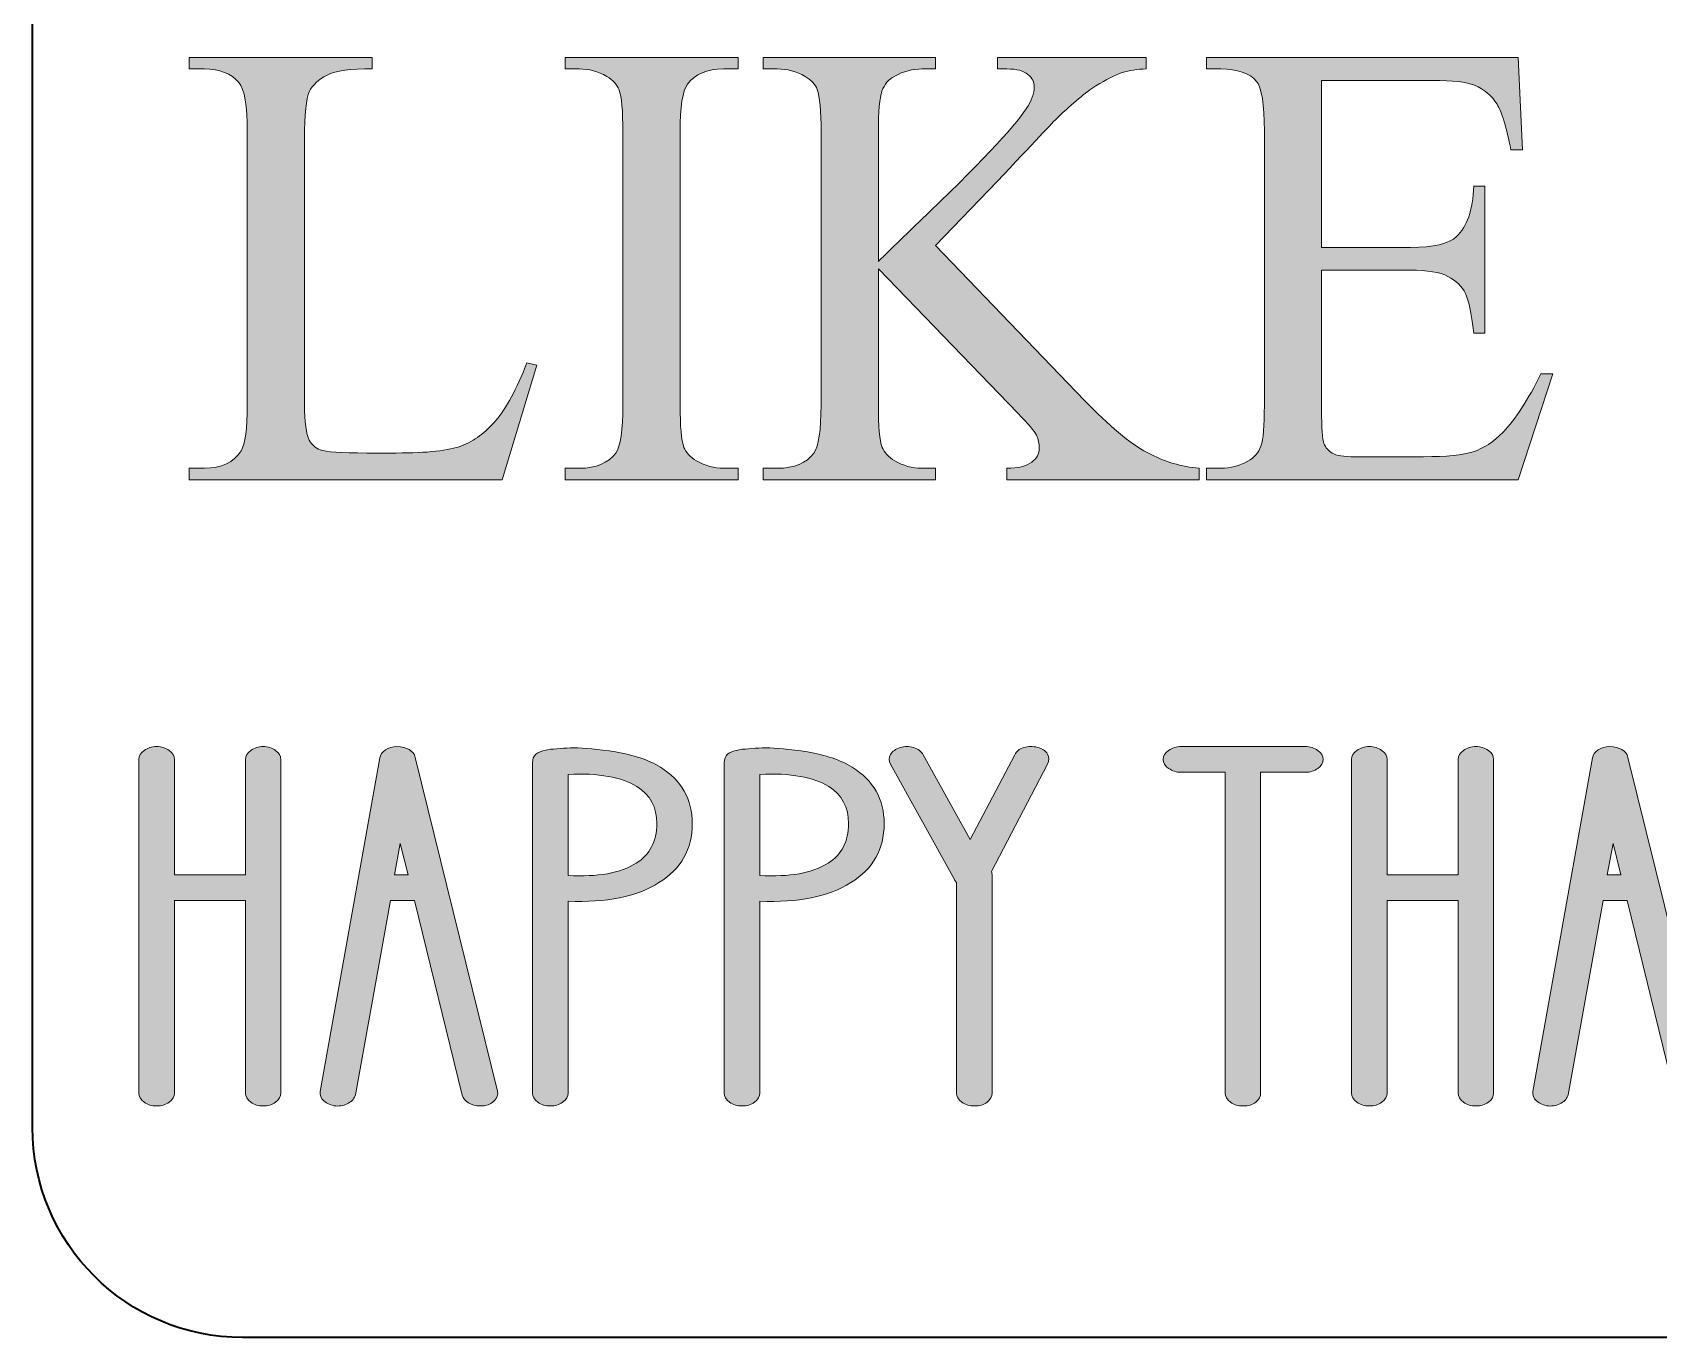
# Model space of a CAD drawing. Extents: x 64 to 886, y -1050 to 298.
# Drawn here: x 63.8 to 475.1, y -1050.5 to -720.6 of the extents above; entities that cross this region are included whole.
import ezdxf

# ---------------------------------------------------------------- set-up
doc = ezdxf.new("R2010")
doc.units = 0
doc.header["$MEASUREMENT"] = 0
doc.layers.add('Layer 1', color=7, linetype='Continuous', lineweight=0)

# ---------------------------------------------------------------- blocks, each defined once
blk = doc.blocks.new('Block_1')
at = {"layer": 'Layer 1', "true_color": 0x000000, "transparency": 33554687}
h = blk.add_hatch(color=18, dxfattribs=at)
h.dxf.hatch_style = 2
edge = h.paths.add_edge_path()
edge.add_spline(control_points=[(126.69, -904.35), (126.69, -904.35), (126.69, -988.72), (126.69, -988.72), (126.69, -989.58), (126.24, -990.34), (125.34, -990.99), (124.44, -991.64), (123.39, -991.96), (122.2, -991.96), (121, -991.96), (119.95, -991.64), (119.05, -990.99), (118.15, -990.34), (117.7, -989.58), (117.7, -988.72), (117.7, -988.72), (117.7, -940.05), (117.7, -940.05), (117.7, -940.05), (99.74, -940.05), (99.74, -940.05), (99.74, -940.05), (99.74, -988.72), (99.74, -988.72), (99.74, -989.58), (99.29, -990.34), (98.39, -990.99), (97.49, -991.64), (96.44, -991.96), (95.24, -991.96), (94.05, -991.96), (93, -991.64), (92.1, -990.99), (91.2, -990.34), (90.75, -989.58), (90.75, -988.72), (90.75, -988.72), (90.75, -904.35), (90.75, -904.35), (90.75, -903.49), (91.2, -902.73), (92.1, -902.08), (93, -901.43), (94.05, -901.11), (95.24, -901.11), (96.44, -901.11), (97.49, -901.43), (98.39, -902.08), (99.29, -902.73), (99.74, -903.49), (99.74, -904.35), (99.74, -904.35), (99.74, -933.56), (99.74, -933.56), (99.74, -933.56), (117.7, -933.56), (117.7, -933.56), (117.7, -933.56), (117.7, -904.35), (117.7, -904.35), (117.7, -903.49), (118.15, -902.73), (119.05, -902.08), (119.95, -901.43), (121, -901.11), (122.2, -901.11), (123.39, -901.11), (124.44, -901.43), (125.34, -902.08), (126.24, -902.73), (126.69, -903.49), (126.69, -904.35)], knot_values=[0, 0, 0, 0, 1, 1, 1, 2, 2, 2, 3, 3, 3, 4, 4, 4, 5, 5, 5, 6, 6, 6, 7, 7, 7, 8, 8, 8, 9, 9, 9, 10, 10, 10, 11, 11, 11, 12, 12, 12, 13, 13, 13, 14, 14, 14, 15, 15, 15, 16, 16, 16, 17, 17, 17, 18, 18, 18, 19, 19, 19, 20, 20, 20, 21, 21, 21, 22, 22, 22, 23, 23, 23, 24, 24, 24, 24], degree=3, periodic=0)
h = blk.add_hatch(color=18, dxfattribs=at)
h.dxf.hatch_style = 2
edge = h.paths.add_edge_path()
edge.add_spline(control_points=[(155.44, -933.56), (155.44, -933.56), (158.85, -933.56), (158.85, -933.56), (158.85, -933.56), (156.87, -925.64), (156.87, -925.64), (156.87, -925.64), (155.44, -933.56), (155.44, -933.56)], knot_values=[0, 0, 0, 0, 1, 1, 1, 2, 2, 2, 3, 3, 3, 3], degree=3, periodic=0)
edge = h.paths.add_edge_path()
edge.add_spline(control_points=[(155.98, -901.11), (158.61, -901.2), (160.17, -902.1), (160.65, -903.83), (160.65, -903.83), (181.49, -988.2), (181.49, -988.2), (181.61, -989.07), (181.34, -989.87), (180.68, -990.6), (180.02, -991.34), (179.03, -991.79), (177.72, -991.96), (177.48, -991.96), (177.24, -991.96), (177, -991.96), (175.92, -991.96), (174.96, -991.7), (174.12, -991.18), (173.28, -990.67), (172.75, -990.02), (172.51, -989.24), (172.51, -989.24), (160.47, -940.05), (160.47, -940.05), (160.47, -940.05), (154.54, -940.05), (154.54, -940.05), (154.54, -940.05), (154.36, -940.05), (154.36, -940.05), (154.36, -940.05), (145.55, -989.11), (145.55, -989.11), (145.31, -989.97), (144.72, -990.69), (143.76, -991.25), (142.8, -991.81), (141.72, -992.05), (140.52, -991.96), (139.32, -991.79), (138.34, -991.36), (137.56, -990.67), (136.78, -989.97), (136.45, -989.2), (136.57, -988.33), (136.57, -988.33), (151.66, -903.96), (151.66, -903.96), (151.78, -903.19), (152.26, -902.52), (153.1, -901.95), (153.94, -901.39), (154.9, -901.11), (155.98, -901.11)], knot_values=[0, 0, 0, 0, 1, 1, 1, 2, 2, 2, 3, 3, 3, 4, 4, 4, 5, 5, 5, 6, 6, 6, 7, 7, 7, 8, 8, 8, 9, 9, 9, 10, 10, 10, 11, 11, 11, 12, 12, 12, 13, 13, 13, 14, 14, 14, 15, 15, 15, 16, 16, 16, 17, 17, 17, 18, 18, 18, 18], degree=3, periodic=0)
h = blk.add_hatch(color=18, dxfattribs=at)
h.dxf.hatch_style = 2
edge = h.paths.add_edge_path()
edge.add_spline(control_points=[(216.53, -930.57), (220, -928.41), (221.74, -925.08), (221.74, -920.58), (221.74, -916.42), (220.06, -913.31), (216.71, -911.23), (212.87, -908.81), (207.06, -907.77), (199.28, -908.12), (199.28, -908.12), (199.28, -933.69), (199.28, -933.69), (206.83, -934.12), (212.58, -933.08), (216.53, -930.57)], knot_values=[0, 0, 0, 0, 1, 1, 1, 2, 2, 2, 3, 3, 3, 4, 4, 4, 5, 5, 5, 5], degree=3, periodic=0)
edge = h.paths.add_edge_path()
edge.add_spline(control_points=[(222.64, -906.3), (228.03, -909.67), (230.72, -914.43), (230.72, -920.58), (230.72, -927.07), (227.91, -932.04), (222.28, -935.5), (216.65, -939.05), (208.98, -940.61), (199.28, -940.18), (199.28, -940.18), (199.28, -988.72), (199.28, -988.72), (199.28, -989.58), (198.83, -990.34), (197.93, -990.99), (197.03, -991.64), (195.98, -991.96), (194.79, -991.96), (193.59, -991.96), (192.54, -991.64), (191.64, -990.99), (190.74, -990.34), (190.29, -989.58), (190.29, -988.72), (190.29, -988.72), (190.29, -905.13), (190.29, -905.13), (190.29, -903.4), (191.43, -902.36), (193.71, -902.02), (193.71, -902.02), (194.07, -901.89), (194.07, -901.89), (196.1, -901.63), (198.35, -901.48), (200.81, -901.43), (203.26, -901.39), (206.76, -901.74), (211.32, -902.47), (215.87, -903.21), (219.64, -904.48), (222.64, -906.3)], knot_values=[0, 0, 0, 0, 1, 1, 1, 2, 2, 2, 3, 3, 3, 4, 4, 4, 5, 5, 5, 6, 6, 6, 7, 7, 7, 8, 8, 8, 9, 9, 9, 10, 10, 10, 11, 11, 11, 12, 12, 12, 13, 13, 13, 14, 14, 14, 14], degree=3, periodic=0)
h = blk.add_hatch(color=18, dxfattribs=at)
h.dxf.hatch_style = 2
edge = h.paths.add_edge_path()
edge.add_spline(control_points=[(265.04, -930.57), (268.51, -928.41), (270.25, -925.08), (270.25, -920.58), (270.25, -916.42), (268.57, -913.31), (265.22, -911.23), (261.38, -908.81), (255.58, -907.77), (247.79, -908.12), (247.79, -908.12), (247.79, -933.69), (247.79, -933.69), (255.34, -934.12), (261.09, -933.08), (265.04, -930.57)], knot_values=[0, 0, 0, 0, 1, 1, 1, 2, 2, 2, 3, 3, 3, 4, 4, 4, 5, 5, 5, 5], degree=3, periodic=0)
edge = h.paths.add_edge_path()
edge.add_spline(control_points=[(271.15, -906.3), (276.54, -909.67), (279.24, -914.43), (279.24, -920.58), (279.24, -927.07), (276.42, -932.04), (270.79, -935.5), (265.16, -939.05), (257.49, -940.61), (247.79, -940.18), (247.79, -940.18), (247.79, -988.72), (247.79, -988.72), (247.79, -989.58), (247.34, -990.34), (246.44, -990.99), (245.54, -991.64), (244.49, -991.96), (243.3, -991.96), (242.1, -991.96), (241.05, -991.64), (240.15, -990.99), (239.26, -990.34), (238.81, -989.58), (238.81, -988.72), (238.81, -988.72), (238.81, -905.13), (238.81, -905.13), (238.81, -903.4), (239.94, -902.36), (242.22, -902.02), (242.22, -902.02), (242.58, -901.89), (242.58, -901.89), (244.62, -901.63), (246.86, -901.48), (249.32, -901.43), (251.77, -901.39), (255.28, -901.74), (259.83, -902.47), (264.38, -903.21), (268.15, -904.48), (271.15, -906.3)], knot_values=[0, 0, 0, 0, 1, 1, 1, 2, 2, 2, 3, 3, 3, 4, 4, 4, 5, 5, 5, 6, 6, 6, 7, 7, 7, 8, 8, 8, 9, 9, 9, 10, 10, 10, 11, 11, 11, 12, 12, 12, 13, 13, 13, 14, 14, 14, 14], degree=3, periodic=0)
h = blk.add_hatch(color=18, dxfattribs=at)
h.dxf.hatch_style = 2
edge = h.paths.add_edge_path()
edge.add_spline(control_points=[(320.56, -905.52), (320.56, -905.52), (306.37, -932.65), (306.37, -932.65), (306.48, -933.08), (306.54, -933.38), (306.54, -933.56), (306.54, -933.56), (306.54, -988.72), (306.54, -988.72), (306.54, -989.58), (306.12, -990.34), (305.29, -990.99), (304.45, -991.64), (303.4, -991.96), (302.14, -991.96), (300.88, -991.96), (299.81, -991.64), (298.91, -990.99), (298.01, -990.34), (297.56, -989.58), (297.56, -988.72), (297.56, -988.72), (297.56, -935.5), (297.56, -935.5), (297.32, -935.24), (297.14, -934.98), (297.02, -934.73), (297.02, -934.73), (280.85, -905.52), (280.85, -905.52), (280.37, -904.74), (280.37, -903.94), (280.85, -903.12), (281.33, -902.3), (282.14, -901.71), (283.28, -901.37), (284.41, -901.02), (285.55, -901.02), (286.69, -901.37), (287.83, -901.71), (288.64, -902.32), (289.12, -903.19), (289.12, -903.19), (300.97, -924.6), (300.97, -924.6), (300.97, -924.6), (312.29, -903.19), (312.29, -903.19), (312.65, -902.32), (313.4, -901.71), (314.54, -901.37), (315.68, -901.02), (316.85, -901), (318.04, -901.3), (319.24, -901.61), (320.08, -902.17), (320.56, -902.99), (321.04, -903.81), (321.04, -904.66), (320.56, -905.52)], knot_values=[0, 0, 0, 0, 1, 1, 1, 2, 2, 2, 3, 3, 3, 4, 4, 4, 5, 5, 5, 6, 6, 6, 7, 7, 7, 8, 8, 8, 9, 9, 9, 10, 10, 10, 11, 11, 11, 12, 12, 12, 13, 13, 13, 14, 14, 14, 15, 15, 15, 16, 16, 16, 17, 17, 17, 18, 18, 18, 19, 19, 19, 20, 20, 20, 20], degree=3, periodic=0)
h = blk.add_hatch(color=18, dxfattribs=at)
h.dxf.hatch_style = 2
edge = h.paths.add_edge_path()
edge.add_spline(control_points=[(385.78, -901.11), (386.98, -901.11), (388.03, -901.43), (388.92, -902.08), (389.82, -902.73), (390.27, -903.49), (390.27, -904.35), (390.27, -905.22), (389.82, -905.98), (388.92, -906.62), (388.03, -907.27), (386.98, -907.6), (385.78, -907.6), (385.78, -907.6), (374.46, -907.6), (374.46, -907.6), (374.46, -907.6), (374.46, -988.72), (374.46, -988.72), (374.46, -989.58), (374.04, -990.34), (373.2, -990.99), (372.36, -991.64), (371.32, -991.96), (370.06, -991.96), (368.8, -991.96), (367.72, -991.64), (366.82, -990.99), (365.93, -990.34), (365.48, -989.58), (365.48, -988.72), (365.48, -988.72), (365.48, -907.6), (365.48, -907.6), (365.48, -907.6), (354.34, -907.6), (354.34, -907.6), (353.14, -907.6), (352.09, -907.27), (351.19, -906.62), (350.29, -905.98), (349.84, -905.22), (349.84, -904.35), (349.84, -903.49), (350.29, -902.73), (351.19, -902.08), (352.09, -901.43), (353.14, -901.11), (354.34, -901.11), (354.34, -901.11), (385.78, -901.11), (385.78, -901.11)], knot_values=[0, 0, 0, 0, 1, 1, 1, 2, 2, 2, 3, 3, 3, 4, 4, 4, 5, 5, 5, 6, 6, 6, 7, 7, 7, 8, 8, 8, 9, 9, 9, 10, 10, 10, 11, 11, 11, 12, 12, 12, 13, 13, 13, 14, 14, 14, 15, 15, 15, 16, 16, 16, 17, 17, 17, 17], degree=3, periodic=0)
h = blk.add_hatch(color=18, dxfattribs=at)
h.dxf.hatch_style = 2
edge = h.paths.add_edge_path()
edge.add_spline(control_points=[(433.39, -904.35), (433.39, -904.35), (433.39, -988.72), (433.39, -988.72), (433.39, -989.58), (432.95, -990.34), (432.05, -990.99), (431.15, -991.64), (430.1, -991.96), (428.9, -991.96), (427.7, -991.96), (426.66, -991.64), (425.76, -990.99), (424.86, -990.34), (424.41, -989.58), (424.41, -988.72), (424.41, -988.72), (424.41, -940.05), (424.41, -940.05), (424.41, -940.05), (406.44, -940.05), (406.44, -940.05), (406.44, -940.05), (406.44, -988.72), (406.44, -988.72), (406.44, -989.58), (405.99, -990.34), (405.09, -990.99), (404.2, -991.64), (403.15, -991.96), (401.95, -991.96), (400.75, -991.96), (399.7, -991.64), (398.81, -990.99), (397.91, -990.34), (397.46, -989.58), (397.46, -988.72), (397.46, -988.72), (397.46, -904.35), (397.46, -904.35), (397.46, -903.49), (397.91, -902.73), (398.81, -902.08), (399.7, -901.43), (400.75, -901.11), (401.95, -901.11), (403.15, -901.11), (404.2, -901.43), (405.09, -902.08), (405.99, -902.73), (406.44, -903.49), (406.44, -904.35), (406.44, -904.35), (406.44, -933.56), (406.44, -933.56), (406.44, -933.56), (424.41, -933.56), (424.41, -933.56), (424.41, -933.56), (424.41, -904.35), (424.41, -904.35), (424.41, -903.49), (424.86, -902.73), (425.76, -902.08), (426.66, -901.43), (427.7, -901.11), (428.9, -901.11), (430.1, -901.11), (431.15, -901.43), (432.05, -902.08), (432.95, -902.73), (433.39, -903.49), (433.39, -904.35)], knot_values=[0, 0, 0, 0, 1, 1, 1, 2, 2, 2, 3, 3, 3, 4, 4, 4, 5, 5, 5, 6, 6, 6, 7, 7, 7, 8, 8, 8, 9, 9, 9, 10, 10, 10, 11, 11, 11, 12, 12, 12, 13, 13, 13, 14, 14, 14, 15, 15, 15, 16, 16, 16, 17, 17, 17, 18, 18, 18, 19, 19, 19, 20, 20, 20, 21, 21, 21, 22, 22, 22, 23, 23, 23, 24, 24, 24, 24], degree=3, periodic=0)
h = blk.add_hatch(color=18, dxfattribs=at)
h.dxf.hatch_style = 2
edge = h.paths.add_edge_path()
edge.add_spline(control_points=[(462.14, -933.56), (462.14, -933.56), (465.56, -933.56), (465.56, -933.56), (465.56, -933.56), (463.58, -925.64), (463.58, -925.64), (463.58, -925.64), (462.14, -933.56), (462.14, -933.56)], knot_values=[0, 0, 0, 0, 1, 1, 1, 2, 2, 2, 3, 3, 3, 3], degree=3, periodic=0)
edge = h.paths.add_edge_path()
edge.add_spline(control_points=[(462.68, -901.11), (465.32, -901.2), (466.87, -902.1), (467.35, -903.83), (467.35, -903.83), (488.2, -988.2), (488.2, -988.2), (488.31, -989.07), (488.05, -989.87), (487.39, -990.6), (486.73, -991.34), (485.74, -991.79), (484.42, -991.96), (484.18, -991.96), (483.94, -991.96), (483.71, -991.96), (482.63, -991.96), (481.67, -991.7), (480.83, -991.18), (479.99, -990.67), (479.45, -990.02), (479.21, -989.24), (479.21, -989.24), (467.17, -940.05), (467.17, -940.05), (467.17, -940.05), (461.24, -940.05), (461.24, -940.05), (461.24, -940.05), (461.07, -940.05), (461.07, -940.05), (461.07, -940.05), (452.26, -989.11), (452.26, -989.11), (452.02, -989.97), (451.42, -990.69), (450.46, -991.25), (449.5, -991.81), (448.43, -992.05), (447.23, -991.96), (446.03, -991.79), (445.04, -991.36), (444.26, -990.67), (443.48, -989.97), (443.16, -989.2), (443.28, -988.33), (443.28, -988.33), (458.37, -903.96), (458.37, -903.96), (458.49, -903.19), (458.97, -902.52), (459.81, -901.95), (460.64, -901.39), (461.6, -901.11), (462.68, -901.11)], knot_values=[0, 0, 0, 0, 1, 1, 1, 2, 2, 2, 3, 3, 3, 4, 4, 4, 5, 5, 5, 6, 6, 6, 7, 7, 7, 8, 8, 8, 9, 9, 9, 10, 10, 10, 11, 11, 11, 12, 12, 12, 13, 13, 13, 14, 14, 14, 15, 15, 15, 16, 16, 16, 17, 17, 17, 18, 18, 18, 18], degree=3, periodic=0)
at = {"layer": 'Layer 1'}
for points, knots in [([(126.69, -904.35), (126.69, -904.35), (126.69, -988.72), (126.69, -988.72), (126.69, -989.58), (126.24, -990.34), (125.34, -990.99), (124.44, -991.64), (123.39, -991.96), (122.2, -991.96), (121, -991.96), (119.95, -991.64), (119.05, -990.99), (118.15, -990.34), (117.7, -989.58), (117.7, -988.72), (117.7, -988.72), (117.7, -940.05), (117.7, -940.05), (117.7, -940.05), (99.74, -940.05), (99.74, -940.05), (99.74, -940.05), (99.74, -988.72), (99.74, -988.72), (99.74, -989.58), (99.29, -990.34), (98.39, -990.99), (97.49, -991.64), (96.44, -991.96), (95.24, -991.96), (94.05, -991.96), (93, -991.64), (92.1, -990.99), (91.2, -990.34), (90.75, -989.58), (90.75, -988.72), (90.75, -988.72), (90.75, -904.35), (90.75, -904.35), (90.75, -903.49), (91.2, -902.73), (92.1, -902.08), (93, -901.43), (94.05, -901.11), (95.24, -901.11), (96.44, -901.11), (97.49, -901.43), (98.39, -902.08), (99.29, -902.73), (99.74, -903.49), (99.74, -904.35), (99.74, -904.35), (99.74, -933.56), (99.74, -933.56), (99.74, -933.56), (117.7, -933.56), (117.7, -933.56), (117.7, -933.56), (117.7, -904.35), (117.7, -904.35), (117.7, -903.49), (118.15, -902.73), (119.05, -902.08), (119.95, -901.43), (121, -901.11), (122.2, -901.11), (123.39, -901.11), (124.44, -901.43), (125.34, -902.08), (126.24, -902.73), (126.69, -903.49), (126.69, -904.35)], [0, 0, 0, 0, 1, 1, 1, 2, 2, 2, 3, 3, 3, 4, 4, 4, 5, 5, 5, 6, 6, 6, 7, 7, 7, 8, 8, 8, 9, 9, 9, 10, 10, 10, 11, 11, 11, 12, 12, 12, 13, 13, 13, 14, 14, 14, 15, 15, 15, 16, 16, 16, 17, 17, 17, 18, 18, 18, 19, 19, 19, 20, 20, 20, 21, 21, 21, 22, 22, 22, 23, 23, 23, 24, 24, 24, 24]), ([(155.98, -901.11), (158.61, -901.2), (160.17, -902.1), (160.65, -903.83), (160.65, -903.83), (181.49, -988.2), (181.49, -988.2), (181.61, -989.07), (181.34, -989.87), (180.68, -990.6), (180.02, -991.34), (179.03, -991.79), (177.72, -991.96), (177.48, -991.96), (177.24, -991.96), (177, -991.96), (175.92, -991.96), (174.96, -991.7), (174.12, -991.18), (173.28, -990.67), (172.75, -990.02), (172.51, -989.24), (172.51, -989.24), (160.47, -940.05), (160.47, -940.05), (160.47, -940.05), (154.54, -940.05), (154.54, -940.05), (154.54, -940.05), (154.36, -940.05), (154.36, -940.05), (154.36, -940.05), (145.55, -989.11), (145.55, -989.11), (145.31, -989.97), (144.72, -990.69), (143.76, -991.25), (142.8, -991.81), (141.72, -992.05), (140.52, -991.96), (139.32, -991.79), (138.34, -991.36), (137.56, -990.67), (136.78, -989.97), (136.45, -989.2), (136.57, -988.33), (136.57, -988.33), (151.66, -903.96), (151.66, -903.96), (151.78, -903.19), (152.26, -902.52), (153.1, -901.95), (153.94, -901.39), (154.9, -901.11), (155.98, -901.11)], [0, 0, 0, 0, 1, 1, 1, 2, 2, 2, 3, 3, 3, 4, 4, 4, 5, 5, 5, 6, 6, 6, 7, 7, 7, 8, 8, 8, 9, 9, 9, 10, 10, 10, 11, 11, 11, 12, 12, 12, 13, 13, 13, 14, 14, 14, 15, 15, 15, 16, 16, 16, 17, 17, 17, 18, 18, 18, 18]), ([(222.64, -906.3), (228.03, -909.67), (230.72, -914.43), (230.72, -920.58), (230.72, -927.07), (227.91, -932.04), (222.28, -935.5), (216.65, -939.05), (208.98, -940.61), (199.28, -940.18), (199.28, -940.18), (199.28, -988.72), (199.28, -988.72), (199.28, -989.58), (198.83, -990.34), (197.93, -990.99), (197.03, -991.64), (195.98, -991.96), (194.79, -991.96), (193.59, -991.96), (192.54, -991.64), (191.64, -990.99), (190.74, -990.34), (190.29, -989.58), (190.29, -988.72), (190.29, -988.72), (190.29, -905.13), (190.29, -905.13), (190.29, -903.4), (191.43, -902.36), (193.71, -902.02), (193.71, -902.02), (194.07, -901.89), (194.07, -901.89), (196.1, -901.63), (198.35, -901.48), (200.81, -901.43), (203.26, -901.39), (206.76, -901.74), (211.32, -902.47), (215.87, -903.21), (219.64, -904.48), (222.64, -906.3)], [0, 0, 0, 0, 1, 1, 1, 2, 2, 2, 3, 3, 3, 4, 4, 4, 5, 5, 5, 6, 6, 6, 7, 7, 7, 8, 8, 8, 9, 9, 9, 10, 10, 10, 11, 11, 11, 12, 12, 12, 13, 13, 13, 14, 14, 14, 14]), ([(271.15, -906.3), (276.54, -909.67), (279.24, -914.43), (279.24, -920.58), (279.24, -927.07), (276.42, -932.04), (270.79, -935.5), (265.16, -939.05), (257.49, -940.61), (247.79, -940.18), (247.79, -940.18), (247.79, -988.72), (247.79, -988.72), (247.79, -989.58), (247.34, -990.34), (246.44, -990.99), (245.54, -991.64), (244.49, -991.96), (243.3, -991.96), (242.1, -991.96), (241.05, -991.64), (240.15, -990.99), (239.26, -990.34), (238.81, -989.58), (238.81, -988.72), (238.81, -988.72), (238.81, -905.13), (238.81, -905.13), (238.81, -903.4), (239.94, -902.36), (242.22, -902.02), (242.22, -902.02), (242.58, -901.89), (242.58, -901.89), (244.62, -901.63), (246.86, -901.48), (249.32, -901.43), (251.77, -901.39), (255.28, -901.74), (259.83, -902.47), (264.38, -903.21), (268.15, -904.48), (271.15, -906.3)], [0, 0, 0, 0, 1, 1, 1, 2, 2, 2, 3, 3, 3, 4, 4, 4, 5, 5, 5, 6, 6, 6, 7, 7, 7, 8, 8, 8, 9, 9, 9, 10, 10, 10, 11, 11, 11, 12, 12, 12, 13, 13, 13, 14, 14, 14, 14]), ([(320.56, -905.52), (320.56, -905.52), (306.37, -932.65), (306.37, -932.65), (306.48, -933.08), (306.54, -933.38), (306.54, -933.56), (306.54, -933.56), (306.54, -988.72), (306.54, -988.72), (306.54, -989.58), (306.12, -990.34), (305.29, -990.99), (304.45, -991.64), (303.4, -991.96), (302.14, -991.96), (300.88, -991.96), (299.81, -991.64), (298.91, -990.99), (298.01, -990.34), (297.56, -989.58), (297.56, -988.72), (297.56, -988.72), (297.56, -935.5), (297.56, -935.5), (297.32, -935.24), (297.14, -934.98), (297.02, -934.73), (297.02, -934.73), (280.85, -905.52), (280.85, -905.52), (280.37, -904.74), (280.37, -903.94), (280.85, -903.12), (281.33, -902.3), (282.14, -901.71), (283.28, -901.37), (284.41, -901.02), (285.55, -901.02), (286.69, -901.37), (287.83, -901.71), (288.64, -902.32), (289.12, -903.19), (289.12, -903.19), (300.97, -924.6), (300.97, -924.6), (300.97, -924.6), (312.29, -903.19), (312.29, -903.19), (312.65, -902.32), (313.4, -901.71), (314.54, -901.37), (315.68, -901.02), (316.85, -901), (318.04, -901.3), (319.24, -901.61), (320.08, -902.17), (320.56, -902.99), (321.04, -903.81), (321.04, -904.66), (320.56, -905.52)], [0, 0, 0, 0, 1, 1, 1, 2, 2, 2, 3, 3, 3, 4, 4, 4, 5, 5, 5, 6, 6, 6, 7, 7, 7, 8, 8, 8, 9, 9, 9, 10, 10, 10, 11, 11, 11, 12, 12, 12, 13, 13, 13, 14, 14, 14, 15, 15, 15, 16, 16, 16, 17, 17, 17, 18, 18, 18, 19, 19, 19, 20, 20, 20, 20]), ([(385.78, -901.11), (386.98, -901.11), (388.03, -901.43), (388.92, -902.08), (389.82, -902.73), (390.27, -903.49), (390.27, -904.35), (390.27, -905.22), (389.82, -905.98), (388.92, -906.62), (388.03, -907.27), (386.98, -907.6), (385.78, -907.6), (385.78, -907.6), (374.46, -907.6), (374.46, -907.6), (374.46, -907.6), (374.46, -988.72), (374.46, -988.72), (374.46, -989.58), (374.04, -990.34), (373.2, -990.99), (372.36, -991.64), (371.32, -991.96), (370.06, -991.96), (368.8, -991.96), (367.72, -991.64), (366.82, -990.99), (365.93, -990.34), (365.48, -989.58), (365.48, -988.72), (365.48, -988.72), (365.48, -907.6), (365.48, -907.6), (365.48, -907.6), (354.34, -907.6), (354.34, -907.6), (353.14, -907.6), (352.09, -907.27), (351.19, -906.62), (350.29, -905.98), (349.84, -905.22), (349.84, -904.35), (349.84, -903.49), (350.29, -902.73), (351.19, -902.08), (352.09, -901.43), (353.14, -901.11), (354.34, -901.11), (354.34, -901.11), (385.78, -901.11), (385.78, -901.11)], [0, 0, 0, 0, 1, 1, 1, 2, 2, 2, 3, 3, 3, 4, 4, 4, 5, 5, 5, 6, 6, 6, 7, 7, 7, 8, 8, 8, 9, 9, 9, 10, 10, 10, 11, 11, 11, 12, 12, 12, 13, 13, 13, 14, 14, 14, 15, 15, 15, 16, 16, 16, 17, 17, 17, 17]), ([(433.39, -904.35), (433.39, -904.35), (433.39, -988.72), (433.39, -988.72), (433.39, -989.58), (432.95, -990.34), (432.05, -990.99), (431.15, -991.64), (430.1, -991.96), (428.9, -991.96), (427.7, -991.96), (426.66, -991.64), (425.76, -990.99), (424.86, -990.34), (424.41, -989.58), (424.41, -988.72), (424.41, -988.72), (424.41, -940.05), (424.41, -940.05), (424.41, -940.05), (406.44, -940.05), (406.44, -940.05), (406.44, -940.05), (406.44, -988.72), (406.44, -988.72), (406.44, -989.58), (405.99, -990.34), (405.09, -990.99), (404.2, -991.64), (403.15, -991.96), (401.95, -991.96), (400.75, -991.96), (399.7, -991.64), (398.81, -990.99), (397.91, -990.34), (397.46, -989.58), (397.46, -988.72), (397.46, -988.72), (397.46, -904.35), (397.46, -904.35), (397.46, -903.49), (397.91, -902.73), (398.81, -902.08), (399.7, -901.43), (400.75, -901.11), (401.95, -901.11), (403.15, -901.11), (404.2, -901.43), (405.09, -902.08), (405.99, -902.73), (406.44, -903.49), (406.44, -904.35), (406.44, -904.35), (406.44, -933.56), (406.44, -933.56), (406.44, -933.56), (424.41, -933.56), (424.41, -933.56), (424.41, -933.56), (424.41, -904.35), (424.41, -904.35), (424.41, -903.49), (424.86, -902.73), (425.76, -902.08), (426.66, -901.43), (427.7, -901.11), (428.9, -901.11), (430.1, -901.11), (431.15, -901.43), (432.05, -902.08), (432.95, -902.73), (433.39, -903.49), (433.39, -904.35)], [0, 0, 0, 0, 1, 1, 1, 2, 2, 2, 3, 3, 3, 4, 4, 4, 5, 5, 5, 6, 6, 6, 7, 7, 7, 8, 8, 8, 9, 9, 9, 10, 10, 10, 11, 11, 11, 12, 12, 12, 13, 13, 13, 14, 14, 14, 15, 15, 15, 16, 16, 16, 17, 17, 17, 18, 18, 18, 19, 19, 19, 20, 20, 20, 21, 21, 21, 22, 22, 22, 23, 23, 23, 24, 24, 24, 24]), ([(462.68, -901.11), (465.32, -901.2), (466.87, -902.1), (467.35, -903.83), (467.35, -903.83), (488.2, -988.2), (488.2, -988.2), (488.31, -989.07), (488.05, -989.87), (487.39, -990.6), (486.73, -991.34), (485.74, -991.79), (484.42, -991.96), (484.18, -991.96), (483.94, -991.96), (483.71, -991.96), (482.63, -991.96), (481.67, -991.7), (480.83, -991.18), (479.99, -990.67), (479.45, -990.02), (479.21, -989.24), (479.21, -989.24), (467.17, -940.05), (467.17, -940.05), (467.17, -940.05), (461.24, -940.05), (461.24, -940.05), (461.24, -940.05), (461.07, -940.05), (461.07, -940.05), (461.07, -940.05), (452.26, -989.11), (452.26, -989.11), (452.02, -989.97), (451.42, -990.69), (450.46, -991.25), (449.5, -991.81), (448.43, -992.05), (447.23, -991.96), (446.03, -991.79), (445.04, -991.36), (444.26, -990.67), (443.48, -989.97), (443.16, -989.2), (443.28, -988.33), (443.28, -988.33), (458.37, -903.96), (458.37, -903.96), (458.49, -903.19), (458.97, -902.52), (459.81, -901.95), (460.64, -901.39), (461.6, -901.11), (462.68, -901.11)], [0, 0, 0, 0, 1, 1, 1, 2, 2, 2, 3, 3, 3, 4, 4, 4, 5, 5, 5, 6, 6, 6, 7, 7, 7, 8, 8, 8, 9, 9, 9, 10, 10, 10, 11, 11, 11, 12, 12, 12, 13, 13, 13, 14, 14, 14, 15, 15, 15, 16, 16, 16, 17, 17, 17, 18, 18, 18, 18]), ([(216.53, -930.57), (220, -928.41), (221.74, -925.08), (221.74, -920.58), (221.74, -916.42), (220.06, -913.31), (216.71, -911.23), (212.87, -908.81), (207.06, -907.77), (199.28, -908.12), (199.28, -908.12), (199.28, -933.69), (199.28, -933.69), (206.83, -934.12), (212.58, -933.08), (216.53, -930.57)], [0, 0, 0, 0, 1, 1, 1, 2, 2, 2, 3, 3, 3, 4, 4, 4, 5, 5, 5, 5]), ([(265.04, -930.57), (268.51, -928.41), (270.25, -925.08), (270.25, -920.58), (270.25, -916.42), (268.57, -913.31), (265.22, -911.23), (261.38, -908.81), (255.58, -907.77), (247.79, -908.12), (247.79, -908.12), (247.79, -933.69), (247.79, -933.69), (255.34, -934.12), (261.09, -933.08), (265.04, -930.57)], [0, 0, 0, 0, 1, 1, 1, 2, 2, 2, 3, 3, 3, 4, 4, 4, 5, 5, 5, 5]), ([(155.44, -933.56), (155.44, -933.56), (158.85, -933.56), (158.85, -933.56), (158.85, -933.56), (156.87, -925.64), (156.87, -925.64), (156.87, -925.64), (155.44, -933.56), (155.44, -933.56)], [0, 0, 0, 0, 1, 1, 1, 2, 2, 2, 3, 3, 3, 3]), ([(462.14, -933.56), (462.14, -933.56), (465.56, -933.56), (465.56, -933.56), (465.56, -933.56), (463.58, -925.64), (463.58, -925.64), (463.58, -925.64), (462.14, -933.56), (462.14, -933.56)], [0, 0, 0, 0, 1, 1, 1, 2, 2, 2, 3, 3, 3, 3])]:
    blk.add_open_spline(points, degree=3, knots=knots, dxfattribs=at)
blk = doc.blocks.new('Block_3')
at = {"layer": 'Layer 1', "true_color": 0x000000, "transparency": 33554687}
h = blk.add_hatch(color=18, dxfattribs=at)
h.dxf.hatch_style = 2
edge = h.paths.add_edge_path()
edge.add_spline(control_points=[(188.88, -804.13), (188.88, -804.13), (191.37, -804.68), (191.37, -804.68), (191.37, -804.68), (182.63, -833.66), (182.63, -833.66), (182.63, -833.66), (103.47, -833.66), (103.47, -833.66), (103.47, -833.66), (103.47, -830.74), (103.47, -830.74), (103.47, -830.74), (107.31, -830.74), (107.31, -830.74), (111.64, -830.74), (114.73, -829.27), (116.59, -826.33), (117.64, -824.65), (118.17, -820.77), (118.17, -814.68), (118.17, -814.68), (118.17, -745.77), (118.17, -745.77), (118.17, -739.11), (117.47, -734.93), (116.06, -733.25), (114.1, -730.94), (111.18, -729.79), (107.31, -729.79), (107.31, -729.79), (103.47, -729.79), (103.47, -729.79), (103.47, -729.79), (103.47, -726.87), (103.47, -726.87), (103.47, -726.87), (149.76, -726.87), (149.76, -726.87), (149.76, -726.87), (149.76, -729.79), (149.76, -729.79), (144.33, -729.74), (140.52, -730.26), (138.34, -731.36), (136.15, -732.47), (134.65, -733.86), (133.85, -735.54), (133.05, -737.22), (132.65, -741.23), (132.65, -747.58), (132.65, -747.58), (132.65, -814.68), (132.65, -814.68), (132.65, -819.04), (133.05, -822.03), (133.85, -823.66), (134.45, -824.76), (135.38, -825.57), (136.64, -826.1), (137.9, -826.62), (141.82, -826.89), (148.4, -826.89), (148.4, -826.89), (155.86, -826.89), (155.86, -826.89), (163.7, -826.89), (169.21, -826.28), (172.37, -825.07), (175.54, -823.87), (178.43, -821.73), (181.04, -818.66), (183.66, -815.58), (186.27, -810.74), (188.88, -804.13)], knot_values=[0, 0, 0, 0, 1, 1, 1, 2, 2, 2, 3, 3, 3, 4, 4, 4, 5, 5, 5, 6, 6, 6, 7, 7, 7, 8, 8, 8, 9, 9, 9, 10, 10, 10, 11, 11, 11, 12, 12, 12, 13, 13, 13, 14, 14, 14, 15, 15, 15, 16, 16, 16, 17, 17, 17, 18, 18, 18, 19, 19, 19, 20, 20, 20, 21, 21, 21, 22, 22, 22, 23, 23, 23, 24, 24, 24, 25, 25, 25, 25], degree=3, periodic=0)
h = blk.add_hatch(color=18, dxfattribs=at)
h.dxf.hatch_style = 2
edge = h.paths.add_edge_path()
edge.add_spline(control_points=[(242.34, -830.74), (242.34, -830.74), (242.34, -833.66), (242.34, -833.66), (242.34, -833.66), (198.53, -833.66), (198.53, -833.66), (198.53, -833.66), (198.53, -830.74), (198.53, -830.74), (198.53, -830.74), (202.15, -830.74), (202.15, -830.74), (206.37, -830.74), (209.44, -829.46), (211.35, -826.89), (212.56, -825.21), (213.16, -821.16), (213.16, -814.76), (213.16, -814.76), (213.16, -745.77), (213.16, -745.77), (213.16, -740.37), (212.83, -736.8), (212.18, -735.06), (211.68, -733.75), (210.65, -732.62), (209.09, -731.68), (206.88, -730.42), (204.57, -729.79), (202.15, -729.79), (202.15, -729.79), (198.53, -729.79), (198.53, -729.79), (198.53, -729.79), (198.53, -726.87), (198.53, -726.87), (198.53, -726.87), (242.34, -726.87), (242.34, -726.87), (242.34, -726.87), (242.34, -729.79), (242.34, -729.79), (242.34, -729.79), (238.64, -729.79), (238.64, -729.79), (234.47, -729.79), (231.43, -731.07), (229.52, -733.65), (228.26, -735.33), (227.63, -739.37), (227.63, -745.77), (227.63, -745.77), (227.63, -814.76), (227.63, -814.76), (227.63, -820.17), (227.96, -823.73), (228.61, -825.47), (229.12, -826.78), (230.17, -827.91), (231.78, -828.85), (233.94, -830.11), (236.23, -830.74), (238.64, -830.74), (238.64, -830.74), (242.34, -830.74), (242.34, -830.74)], knot_values=[0, 0, 0, 0, 1, 1, 1, 2, 2, 2, 3, 3, 3, 4, 4, 4, 5, 5, 5, 6, 6, 6, 7, 7, 7, 8, 8, 8, 9, 9, 9, 10, 10, 10, 11, 11, 11, 12, 12, 12, 13, 13, 13, 14, 14, 14, 15, 15, 15, 16, 16, 16, 17, 17, 17, 18, 18, 18, 19, 19, 19, 20, 20, 20, 21, 21, 21, 22, 22, 22, 22], degree=3, periodic=0)
h = blk.add_hatch(color=18, dxfattribs=at)
h.dxf.hatch_style = 2
edge = h.paths.add_edge_path()
edge.add_spline(control_points=[(292.24, -774.44), (292.24, -774.44), (329.94, -813.58), (329.94, -813.58), (336.12, -820.03), (341.39, -824.43), (345.77, -826.77), (350.14, -829.1), (354.51, -830.43), (358.89, -830.74), (358.89, -830.74), (358.89, -833.66), (358.89, -833.66), (358.89, -833.66), (310.26, -833.66), (310.26, -833.66), (310.26, -833.66), (310.26, -830.74), (310.26, -830.74), (313.17, -830.74), (315.27, -830.23), (316.55, -829.21), (317.84, -828.18), (318.48, -827.04), (318.48, -825.78), (318.48, -824.52), (318.24, -823.39), (317.76, -822.4), (317.28, -821.4), (315.71, -819.54), (313.05, -816.81), (313.05, -816.81), (277.77, -780.34), (277.77, -780.34), (277.77, -780.34), (277.77, -814.76), (277.77, -814.76), (277.77, -820.17), (278.09, -823.73), (278.75, -825.47), (279.25, -826.78), (280.3, -827.91), (281.91, -828.85), (284.07, -830.11), (286.36, -830.74), (288.77, -830.74), (288.77, -830.74), (292.24, -830.74), (292.24, -830.74), (292.24, -830.74), (292.24, -833.66), (292.24, -833.66), (292.24, -833.66), (248.67, -833.66), (248.67, -833.66), (248.67, -833.66), (248.67, -830.74), (248.67, -830.74), (248.67, -830.74), (252.29, -830.74), (252.29, -830.74), (256.51, -830.74), (259.57, -829.46), (261.48, -826.89), (262.69, -825.21), (263.29, -821.16), (263.29, -814.76), (263.29, -814.76), (263.29, -745.77), (263.29, -745.77), (263.29, -740.37), (262.97, -736.77), (262.31, -734.99), (261.81, -733.73), (260.78, -732.62), (259.22, -731.68), (257.01, -730.42), (254.7, -729.79), (252.29, -729.79), (252.29, -729.79), (248.67, -729.79), (248.67, -729.79), (248.67, -729.79), (248.67, -726.87), (248.67, -726.87), (248.67, -726.87), (292.24, -726.87), (292.24, -726.87), (292.24, -726.87), (292.24, -729.79), (292.24, -729.79), (292.24, -729.79), (288.77, -729.79), (288.77, -729.79), (286.41, -729.79), (284.12, -730.39), (281.91, -731.6), (280.36, -732.44), (279.28, -733.7), (278.67, -735.38), (278.07, -737.06), (277.77, -740.52), (277.77, -745.77), (277.77, -745.77), (277.77, -778.45), (277.77, -778.45), (278.77, -777.46), (282.22, -774.12), (288.1, -768.45), (303.02, -754.17), (312.04, -744.65), (315.16, -739.87), (316.52, -737.77), (317.2, -735.93), (317.2, -734.36), (317.2, -733.15), (316.67, -732.09), (315.61, -731.17), (314.56, -730.25), (312.77, -729.79), (310.26, -729.79), (310.26, -729.79), (307.92, -729.79), (307.92, -729.79), (307.92, -729.79), (307.92, -726.87), (307.92, -726.87), (307.92, -726.87), (345.47, -726.87), (345.47, -726.87), (345.47, -726.87), (345.47, -729.79), (345.47, -729.79), (343.25, -729.84), (341.24, -730.16), (339.44, -730.73), (337.63, -731.31), (335.41, -732.43), (332.8, -734.08), (330.19, -735.73), (326.97, -738.4), (323.15, -742.07), (322.04, -743.12), (316.94, -748.5), (307.85, -758.22), (307.85, -758.22), (292.24, -774.44), (292.24, -774.44)], knot_values=[0, 0, 0, 0, 1, 1, 1, 2, 2, 2, 3, 3, 3, 4, 4, 4, 5, 5, 5, 6, 6, 6, 7, 7, 7, 8, 8, 8, 9, 9, 9, 10, 10, 10, 11, 11, 11, 12, 12, 12, 13, 13, 13, 14, 14, 14, 15, 15, 15, 16, 16, 16, 17, 17, 17, 18, 18, 18, 19, 19, 19, 20, 20, 20, 21, 21, 21, 22, 22, 22, 23, 23, 23, 24, 24, 24, 25, 25, 25, 26, 26, 26, 27, 27, 27, 28, 28, 28, 29, 29, 29, 30, 30, 30, 31, 31, 31, 32, 32, 32, 33, 33, 33, 34, 34, 34, 35, 35, 35, 36, 36, 36, 37, 37, 37, 38, 38, 38, 39, 39, 39, 40, 40, 40, 41, 41, 41, 42, 42, 42, 43, 43, 43, 44, 44, 44, 45, 45, 45, 46, 46, 46, 47, 47, 47, 48, 48, 48, 49, 49, 49, 49], degree=3, periodic=0)
h = blk.add_hatch(color=18, dxfattribs=at)
h.dxf.hatch_style = 2
edge = h.paths.add_edge_path()
edge.add_spline(control_points=[(389.87, -732.7), (389.87, -732.7), (389.87, -774.91), (389.87, -774.91), (389.87, -774.91), (412.34, -774.91), (412.34, -774.91), (418.16, -774.91), (422.06, -773.99), (424.02, -772.15), (426.63, -769.74), (428.09, -765.49), (428.39, -759.4), (428.39, -759.4), (431.18, -759.4), (431.18, -759.4), (431.18, -759.4), (431.18, -796.57), (431.18, -796.57), (431.18, -796.57), (428.39, -796.57), (428.39, -796.57), (427.69, -791.37), (426.99, -788.04), (426.28, -786.57), (425.38, -784.73), (423.89, -783.29), (421.83, -782.23), (419.77, -781.18), (416.61, -780.66), (412.34, -780.66), (412.34, -780.66), (389.87, -780.66), (389.87, -780.66), (389.87, -780.66), (389.87, -815.86), (389.87, -815.86), (389.87, -820.59), (390.07, -823.46), (390.47, -824.48), (390.87, -825.51), (391.58, -826.32), (392.58, -826.92), (393.59, -827.53), (395.5, -827.83), (398.31, -827.83), (398.31, -827.83), (415.65, -827.83), (415.65, -827.83), (421.43, -827.83), (425.63, -827.41), (428.24, -826.57), (430.85, -825.73), (433.37, -824.08), (435.78, -821.61), (438.9, -818.35), (442.09, -813.45), (445.36, -806.88), (445.36, -806.88), (448.37, -806.88), (448.37, -806.88), (448.37, -806.88), (439.55, -833.66), (439.55, -833.66), (439.55, -833.66), (360.77, -833.66), (360.77, -833.66), (360.77, -833.66), (360.77, -830.74), (360.77, -830.74), (360.77, -830.74), (364.39, -830.74), (364.39, -830.74), (366.8, -830.74), (369.09, -830.14), (371.25, -828.93), (372.86, -828.09), (373.95, -826.83), (374.53, -825.15), (375.11, -823.47), (375.4, -820.03), (375.4, -814.84), (375.4, -814.84), (375.4, -745.46), (375.4, -745.46), (375.4, -738.69), (374.74, -734.51), (373.44, -732.94), (371.63, -730.84), (368.61, -729.79), (364.39, -729.79), (364.39, -729.79), (360.77, -729.79), (360.77, -729.79), (360.77, -729.79), (360.77, -726.87), (360.77, -726.87), (360.77, -726.87), (439.55, -726.87), (439.55, -726.87), (439.55, -726.87), (440.68, -750.26), (440.68, -750.26), (440.68, -750.26), (437.74, -750.26), (437.74, -750.26), (436.69, -744.65), (435.52, -740.79), (434.24, -738.69), (432.95, -736.59), (431.06, -734.99), (428.54, -733.88), (426.53, -733.1), (422.99, -732.7), (417.91, -732.7), (417.91, -732.7), (389.87, -732.7), (389.87, -732.7)], knot_values=[0, 0, 0, 0, 1, 1, 1, 2, 2, 2, 3, 3, 3, 4, 4, 4, 5, 5, 5, 6, 6, 6, 7, 7, 7, 8, 8, 8, 9, 9, 9, 10, 10, 10, 11, 11, 11, 12, 12, 12, 13, 13, 13, 14, 14, 14, 15, 15, 15, 16, 16, 16, 17, 17, 17, 18, 18, 18, 19, 19, 19, 20, 20, 20, 21, 21, 21, 22, 22, 22, 23, 23, 23, 24, 24, 24, 25, 25, 25, 26, 26, 26, 27, 27, 27, 28, 28, 28, 29, 29, 29, 30, 30, 30, 31, 31, 31, 32, 32, 32, 33, 33, 33, 34, 34, 34, 35, 35, 35, 36, 36, 36, 37, 37, 37, 38, 38, 38, 39, 39, 39, 39], degree=3, periodic=0)
at = {"layer": 'Layer 1'}
for points, knots in [([(188.88, -804.13), (188.88, -804.13), (191.37, -804.68), (191.37, -804.68), (191.37, -804.68), (182.63, -833.66), (182.63, -833.66), (182.63, -833.66), (103.47, -833.66), (103.47, -833.66), (103.47, -833.66), (103.47, -830.74), (103.47, -830.74), (103.47, -830.74), (107.31, -830.74), (107.31, -830.74), (111.64, -830.74), (114.73, -829.27), (116.59, -826.33), (117.64, -824.65), (118.17, -820.77), (118.17, -814.68), (118.17, -814.68), (118.17, -745.77), (118.17, -745.77), (118.17, -739.11), (117.47, -734.93), (116.06, -733.25), (114.1, -730.94), (111.18, -729.79), (107.31, -729.79), (107.31, -729.79), (103.47, -729.79), (103.47, -729.79), (103.47, -729.79), (103.47, -726.87), (103.47, -726.87), (103.47, -726.87), (149.76, -726.87), (149.76, -726.87), (149.76, -726.87), (149.76, -729.79), (149.76, -729.79), (144.33, -729.74), (140.52, -730.26), (138.34, -731.36), (136.15, -732.47), (134.65, -733.86), (133.85, -735.54), (133.05, -737.22), (132.65, -741.23), (132.65, -747.58), (132.65, -747.58), (132.65, -814.68), (132.65, -814.68), (132.65, -819.04), (133.05, -822.03), (133.85, -823.66), (134.45, -824.76), (135.38, -825.57), (136.64, -826.1), (137.9, -826.62), (141.82, -826.89), (148.4, -826.89), (148.4, -826.89), (155.86, -826.89), (155.86, -826.89), (163.7, -826.89), (169.21, -826.28), (172.37, -825.07), (175.54, -823.87), (178.43, -821.73), (181.04, -818.66), (183.66, -815.58), (186.27, -810.74), (188.88, -804.13)], [0, 0, 0, 0, 1, 1, 1, 2, 2, 2, 3, 3, 3, 4, 4, 4, 5, 5, 5, 6, 6, 6, 7, 7, 7, 8, 8, 8, 9, 9, 9, 10, 10, 10, 11, 11, 11, 12, 12, 12, 13, 13, 13, 14, 14, 14, 15, 15, 15, 16, 16, 16, 17, 17, 17, 18, 18, 18, 19, 19, 19, 20, 20, 20, 21, 21, 21, 22, 22, 22, 23, 23, 23, 24, 24, 24, 25, 25, 25, 25]), ([(242.34, -830.74), (242.34, -830.74), (242.34, -833.66), (242.34, -833.66), (242.34, -833.66), (198.53, -833.66), (198.53, -833.66), (198.53, -833.66), (198.53, -830.74), (198.53, -830.74), (198.53, -830.74), (202.15, -830.74), (202.15, -830.74), (206.37, -830.74), (209.44, -829.46), (211.35, -826.89), (212.56, -825.21), (213.16, -821.16), (213.16, -814.76), (213.16, -814.76), (213.16, -745.77), (213.16, -745.77), (213.16, -740.37), (212.83, -736.8), (212.18, -735.06), (211.68, -733.75), (210.65, -732.62), (209.09, -731.68), (206.88, -730.42), (204.57, -729.79), (202.15, -729.79), (202.15, -729.79), (198.53, -729.79), (198.53, -729.79), (198.53, -729.79), (198.53, -726.87), (198.53, -726.87), (198.53, -726.87), (242.34, -726.87), (242.34, -726.87), (242.34, -726.87), (242.34, -729.79), (242.34, -729.79), (242.34, -729.79), (238.64, -729.79), (238.64, -729.79), (234.47, -729.79), (231.43, -731.07), (229.52, -733.65), (228.26, -735.33), (227.63, -739.37), (227.63, -745.77), (227.63, -745.77), (227.63, -814.76), (227.63, -814.76), (227.63, -820.17), (227.96, -823.73), (228.61, -825.47), (229.12, -826.78), (230.17, -827.91), (231.78, -828.85), (233.94, -830.11), (236.23, -830.74), (238.64, -830.74), (238.64, -830.74), (242.34, -830.74), (242.34, -830.74)], [0, 0, 0, 0, 1, 1, 1, 2, 2, 2, 3, 3, 3, 4, 4, 4, 5, 5, 5, 6, 6, 6, 7, 7, 7, 8, 8, 8, 9, 9, 9, 10, 10, 10, 11, 11, 11, 12, 12, 12, 13, 13, 13, 14, 14, 14, 15, 15, 15, 16, 16, 16, 17, 17, 17, 18, 18, 18, 19, 19, 19, 20, 20, 20, 21, 21, 21, 22, 22, 22, 22]), ([(292.24, -774.44), (292.24, -774.44), (329.94, -813.58), (329.94, -813.58), (336.12, -820.03), (341.39, -824.43), (345.77, -826.77), (350.14, -829.1), (354.51, -830.43), (358.89, -830.74), (358.89, -830.74), (358.89, -833.66), (358.89, -833.66), (358.89, -833.66), (310.26, -833.66), (310.26, -833.66), (310.26, -833.66), (310.26, -830.74), (310.26, -830.74), (313.17, -830.74), (315.27, -830.23), (316.55, -829.21), (317.84, -828.18), (318.48, -827.04), (318.48, -825.78), (318.48, -824.52), (318.24, -823.39), (317.76, -822.4), (317.28, -821.4), (315.71, -819.54), (313.05, -816.81), (313.05, -816.81), (277.77, -780.34), (277.77, -780.34), (277.77, -780.34), (277.77, -814.76), (277.77, -814.76), (277.77, -820.17), (278.09, -823.73), (278.75, -825.47), (279.25, -826.78), (280.3, -827.91), (281.91, -828.85), (284.07, -830.11), (286.36, -830.74), (288.77, -830.74), (288.77, -830.74), (292.24, -830.74), (292.24, -830.74), (292.24, -830.74), (292.24, -833.66), (292.24, -833.66), (292.24, -833.66), (248.67, -833.66), (248.67, -833.66), (248.67, -833.66), (248.67, -830.74), (248.67, -830.74), (248.67, -830.74), (252.29, -830.74), (252.29, -830.74), (256.51, -830.74), (259.57, -829.46), (261.48, -826.89), (262.69, -825.21), (263.29, -821.16), (263.29, -814.76), (263.29, -814.76), (263.29, -745.77), (263.29, -745.77), (263.29, -740.37), (262.97, -736.77), (262.31, -734.99), (261.81, -733.73), (260.78, -732.62), (259.22, -731.68), (257.01, -730.42), (254.7, -729.79), (252.29, -729.79), (252.29, -729.79), (248.67, -729.79), (248.67, -729.79), (248.67, -729.79), (248.67, -726.87), (248.67, -726.87), (248.67, -726.87), (292.24, -726.87), (292.24, -726.87), (292.24, -726.87), (292.24, -729.79), (292.24, -729.79), (292.24, -729.79), (288.77, -729.79), (288.77, -729.79), (286.41, -729.79), (284.12, -730.39), (281.91, -731.6), (280.36, -732.44), (279.28, -733.7), (278.67, -735.38), (278.07, -737.06), (277.77, -740.52), (277.77, -745.77), (277.77, -745.77), (277.77, -778.45), (277.77, -778.45), (278.77, -777.46), (282.22, -774.12), (288.1, -768.45), (303.02, -754.17), (312.04, -744.65), (315.16, -739.87), (316.52, -737.77), (317.2, -735.93), (317.2, -734.36), (317.2, -733.15), (316.67, -732.09), (315.61, -731.17), (314.56, -730.25), (312.77, -729.79), (310.26, -729.79), (310.26, -729.79), (307.92, -729.79), (307.92, -729.79), (307.92, -729.79), (307.92, -726.87), (307.92, -726.87), (307.92, -726.87), (345.47, -726.87), (345.47, -726.87), (345.47, -726.87), (345.47, -729.79), (345.47, -729.79), (343.25, -729.84), (341.24, -730.16), (339.44, -730.73), (337.63, -731.31), (335.41, -732.43), (332.8, -734.08), (330.19, -735.73), (326.97, -738.4), (323.15, -742.07), (322.04, -743.12), (316.94, -748.5), (307.85, -758.22), (307.85, -758.22), (292.24, -774.44), (292.24, -774.44)], [0, 0, 0, 0, 1, 1, 1, 2, 2, 2, 3, 3, 3, 4, 4, 4, 5, 5, 5, 6, 6, 6, 7, 7, 7, 8, 8, 8, 9, 9, 9, 10, 10, 10, 11, 11, 11, 12, 12, 12, 13, 13, 13, 14, 14, 14, 15, 15, 15, 16, 16, 16, 17, 17, 17, 18, 18, 18, 19, 19, 19, 20, 20, 20, 21, 21, 21, 22, 22, 22, 23, 23, 23, 24, 24, 24, 25, 25, 25, 26, 26, 26, 27, 27, 27, 28, 28, 28, 29, 29, 29, 30, 30, 30, 31, 31, 31, 32, 32, 32, 33, 33, 33, 34, 34, 34, 35, 35, 35, 36, 36, 36, 37, 37, 37, 38, 38, 38, 39, 39, 39, 40, 40, 40, 41, 41, 41, 42, 42, 42, 43, 43, 43, 44, 44, 44, 45, 45, 45, 46, 46, 46, 47, 47, 47, 48, 48, 48, 49, 49, 49, 49]), ([(389.87, -732.7), (389.87, -732.7), (389.87, -774.91), (389.87, -774.91), (389.87, -774.91), (412.34, -774.91), (412.34, -774.91), (418.16, -774.91), (422.06, -773.99), (424.02, -772.15), (426.63, -769.74), (428.09, -765.49), (428.39, -759.4), (428.39, -759.4), (431.18, -759.4), (431.18, -759.4), (431.18, -759.4), (431.18, -796.57), (431.18, -796.57), (431.18, -796.57), (428.39, -796.57), (428.39, -796.57), (427.69, -791.37), (426.99, -788.04), (426.28, -786.57), (425.38, -784.73), (423.89, -783.29), (421.83, -782.23), (419.77, -781.18), (416.61, -780.66), (412.34, -780.66), (412.34, -780.66), (389.87, -780.66), (389.87, -780.66), (389.87, -780.66), (389.87, -815.86), (389.87, -815.86), (389.87, -820.59), (390.07, -823.46), (390.47, -824.48), (390.87, -825.51), (391.58, -826.32), (392.58, -826.92), (393.59, -827.53), (395.5, -827.83), (398.31, -827.83), (398.31, -827.83), (415.65, -827.83), (415.65, -827.83), (421.43, -827.83), (425.63, -827.41), (428.24, -826.57), (430.85, -825.73), (433.37, -824.08), (435.78, -821.61), (438.9, -818.35), (442.09, -813.45), (445.36, -806.88), (445.36, -806.88), (448.37, -806.88), (448.37, -806.88), (448.37, -806.88), (439.55, -833.66), (439.55, -833.66), (439.55, -833.66), (360.77, -833.66), (360.77, -833.66), (360.77, -833.66), (360.77, -830.74), (360.77, -830.74), (360.77, -830.74), (364.39, -830.74), (364.39, -830.74), (366.8, -830.74), (369.09, -830.14), (371.25, -828.93), (372.86, -828.09), (373.95, -826.83), (374.53, -825.15), (375.11, -823.47), (375.4, -820.03), (375.4, -814.84), (375.4, -814.84), (375.4, -745.46), (375.4, -745.46), (375.4, -738.69), (374.74, -734.51), (373.44, -732.94), (371.63, -730.84), (368.61, -729.79), (364.39, -729.79), (364.39, -729.79), (360.77, -729.79), (360.77, -729.79), (360.77, -729.79), (360.77, -726.87), (360.77, -726.87), (360.77, -726.87), (439.55, -726.87), (439.55, -726.87), (439.55, -726.87), (440.68, -750.26), (440.68, -750.26), (440.68, -750.26), (437.74, -750.26), (437.74, -750.26), (436.69, -744.65), (435.52, -740.79), (434.24, -738.69), (432.95, -736.59), (431.06, -734.99), (428.54, -733.88), (426.53, -733.1), (422.99, -732.7), (417.91, -732.7), (417.91, -732.7), (389.87, -732.7), (389.87, -732.7)], [0, 0, 0, 0, 1, 1, 1, 2, 2, 2, 3, 3, 3, 4, 4, 4, 5, 5, 5, 6, 6, 6, 7, 7, 7, 8, 8, 8, 9, 9, 9, 10, 10, 10, 11, 11, 11, 12, 12, 12, 13, 13, 13, 14, 14, 14, 15, 15, 15, 16, 16, 16, 17, 17, 17, 18, 18, 18, 19, 19, 19, 20, 20, 20, 21, 21, 21, 22, 22, 22, 23, 23, 23, 24, 24, 24, 25, 25, 25, 26, 26, 26, 27, 27, 27, 28, 28, 28, 29, 29, 29, 30, 30, 30, 31, 31, 31, 32, 32, 32, 33, 33, 33, 34, 34, 34, 35, 35, 35, 36, 36, 36, 37, 37, 37, 38, 38, 38, 39, 39, 39, 39])]:
    blk.add_open_spline(points, degree=3, knots=knots, dxfattribs=at)
blk = doc.blocks.new('Block_0')
at = {"layer": 'Layer 1', "color": 1, "lineweight": 35, "true_color": 0xff0000}
blk.add_open_spline([(833.19, -1050.48), (862.52, -1050.48), (886.3, -1026.7), (886.3, -997.37), (886.3, -997.37), (886.3, 5.53), (886.3, 5.53), (886.3, 41.65), (867.36, 75.15), (836.38, 93.75), (836.38, 93.75), (528.03, 278.87), (528.03, 278.87), (495.44, 298.44), (454.71, 298.44), (422.11, 278.87), (422.11, 278.87), (113.76, 93.75), (113.76, 93.75), (82.8, 75.15), (63.85, 41.65), (63.85, 5.53), (63.85, 5.53), (63.85, -997.37), (63.85, -997.37), (63.85, -1026.7), (87.63, -1050.48), (116.96, -1050.48), (116.96, -1050.48), (833.19, -1050.48), (833.19, -1050.48)], degree=3, knots=[0, 0, 0, 0, 1, 1, 1, 2, 2, 2, 3, 3, 3, 4, 4, 4, 5, 5, 5, 6, 6, 6, 7, 7, 7, 8, 8, 8, 9, 9, 9, 10, 10, 10, 10], dxfattribs=at)
at = {"layer": 'Layer 1'}
for name in ['Block_3', 'Block_1']:
    blk.add_blockref(name, (0, 0), dxfattribs=at)

msp = doc.modelspace()

# ---------------------------------------------------------------- block references
at = {"layer": 'Layer 1'}
msp.add_blockref('Block_0', (0, 0), dxfattribs=at)

doc.saveas('drawing.dxf')
